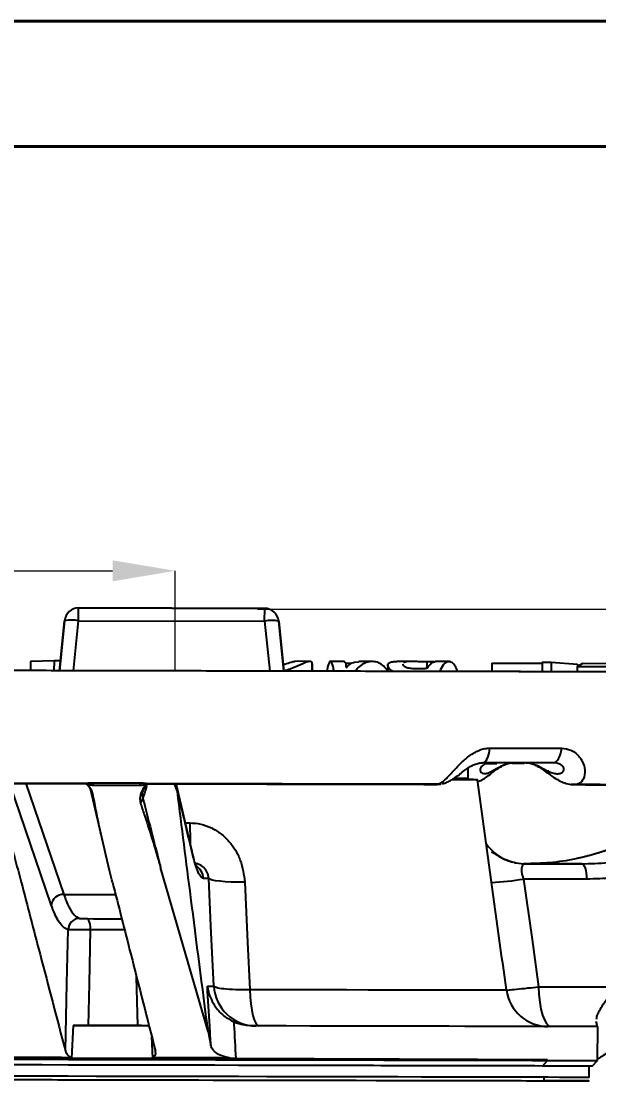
# Model space of a CAD drawing. Header units: millimetres. Extents: x 2312 to 3992, y 755 to 1943.
# Drawn here: x 2899.2 to 2991.4, y 1774.3 to 1943.3 of the extents above; entities that cross this region are included whole.
import ezdxf

# ---------------------------------------------------------------- set-up
doc = ezdxf.new("R2010")
doc.units = ezdxf.units.MM
doc.layers.add('标注', color=3, linetype='Continuous', lineweight=13)
doc.layers.add('粗实线', color=7, linetype='Continuous', lineweight=40)
doc.styles.add('SLDTEXTSTYLE1', font='txt.shx', dxfattribs={"width": 0.7, "bigfont": 'gbcbig.shx'})
doc.dimstyles.new('SLDDIMSTYLE12$0', dxfattribs={"dimtxt": 12, "dimasz": 10, "dimexe": 0, "dimexo": 0.0625, "dimgap": 0.875, "dimtad": 1, "dimdec": 1, "dimlfac": 1.8, "dimrnd": 1e-09, "dimzin": 12, "dimdsep": 46, "dimtxsty": 'SLDTEXTSTYLE1', "dimcen": 0.09, "dimdle": 8.16, "dimclrd": 3, "dimclre": 3, "dimadec": 0, "dimazin": 3, "dimtfac": 1, "dimtdec": 1, "dimtofl": 0, "dimtmove": 0, "dimatfit": 3, "dimfxl": 0, "dimfrac": 2, "dimtolj": 1, "dimlwd": 5, "dimlwe": 5, "dimarcsym": 0})

# ---------------------------------------------------------------- blocks, each defined once
blk = doc.blocks.new('*D45')
at = {"layer": 'Defpoints', "color": 0, "transparency": 16777216}
for p in [(2923.81, 1855.64), (2923.81, 1839.67), (2684.6, 1694.13)]:
    blk.add_point(p, dxfattribs=at)
at = {"layer": '标注', "color": 3, "lineweight": 5, "transparency": 16777216}
blk.add_line((2684.6, 1694.2), (2684.6, 1855.64), dxfattribs=at)
at = {"layer": '标注', "color": 3, "linetype": 'Continuous', "lineweight": 5, "transparency": 16777216}
for p, q in [((2694.6, 1855.64), (2913.81, 1855.64)), ((2923.81, 1839.74), (2923.81, 1855.64))]:
    blk.add_line(p, q, dxfattribs=at)
at = {"layer": '标注', "color": 3, "transparency": 16777216}
for points in [[(2694.6, 1857.31), (2694.6, 1853.97), (2684.6, 1855.64)], [(2913.81, 1857.31), (2913.81, 1853.97), (2923.81, 1855.64)]]:
    blk.add_solid(points, dxfattribs=at)
at = {"layer": '标注', "color": 0, "transparency": 16777216, "insert": (2804.2, 1867.94), "char_height": 10, "attachment_point": 5, "style": 'SLDTEXTSTYLE1'}
blk.add_mtext('\\A1;{\\H2.28571x;290}', dxfattribs=at)
blk = doc.blocks.new('*D30')
at = {"layer": 'Defpoints', "color": 0, "transparency": 16777216}
for p in [(2936.87, 1849.51), (2978.69, 1580.67), (3081.89, 1580.67)]:
    blk.add_point(p, dxfattribs=at)
at = {"layer": '标注', "color": 3, "lineweight": 5, "transparency": 16777216}
blk.add_line((2936.93, 1849.51), (3081.89, 1849.51), dxfattribs=at)
at = {"layer": '标注', "color": 3, "linetype": 'Continuous', "lineweight": 5, "transparency": 16777216}
for p, q in [((3081.89, 1839.51), (3081.89, 1590.67)), ((2978.76, 1580.67), (3081.89, 1580.67))]:
    blk.add_line(p, q, dxfattribs=at)
at = {"layer": '标注', "color": 3, "transparency": 16777216}
for points in [[(3080.22, 1839.51), (3083.56, 1839.51), (3081.89, 1849.51)], [(3080.22, 1590.67), (3083.56, 1590.67), (3081.89, 1580.67)]]:
    blk.add_solid(points, dxfattribs=at)
at = {"layer": '标注', "color": 0, "transparency": 16777216, "insert": (3069.59, 1715.09), "char_height": 10, "attachment_point": 5, "rotation": 90, "style": 'SLDTEXTSTYLE1'}
blk.add_mtext('\\A1;{\\H2.28571x;235}', dxfattribs=at)

msp = doc.modelspace()

# ---------------------------------------------------------------- linework, layer by layer
at = {"color": 7, "linetype": 'Continuous', "lineweight": 25}
for p, q in [((2908.382, 1847.68), (2908.386, 1849.715)), ((2938.064, 1849.651), (2908.386, 1849.715)), ((2908.386, 1849.715), (2908.386, 1849.715)), ((2908.386, 1849.715), (2938.064, 1849.652)), ((2938.059, 1847.616), (2938.064, 1849.651)), ((2938.064, 1849.652), (2938.064, 1849.651)), ((2906.142, 1847.685), (2905.36, 1839.713)), ((2905.36, 1839.713), (2906.142, 1847.685)), ((2907.599, 1839.708), (2908.382, 1847.68)), ((2908.382, 1847.68), (2938.059, 1847.616)), ((2938.059, 1847.616), (2938.871, 1839.641)), ((2940.297, 1847.63), (2941.111, 1839.637)), ((2941.111, 1839.637), (2940.297, 1847.629)), ((2900.736, 1841.158), (2900.733, 1839.713)), ((2904.465, 1841.287), (2900.736, 1841.158)), ((2904.465, 1841.287), (2904.461, 1839.644)), ((2905.514, 1841.284), (2904.465, 1841.287)), ((2945.442, 1841.199), (2942.871, 1841.205)), ((2945.588, 1841.093), (2945.585, 1839.626)), ((2945.622, 1840.831), (2945.588, 1841.093)), ((2945.683, 1839.628), (2945.686, 1840.83)), ((2950.77, 1841.188), (2948.554, 1841.193)), ((2950.77, 1841.142), (2950.902, 1841.095)), ((2951.857, 1840.848), (2950.975, 1840.85)), ((2951.055, 1840.207), (2951.092, 1840.208)), ((2952.388, 1841.089), (2953.069, 1841.142)), ((2957.703, 1840.537), (2957.701, 1839.601)), ((2961.59, 1841.165), (2959.124, 1841.17)), ((2963.938, 1841.136), (2963.936, 1840.131)), ((2965.075, 1841.133), (2963.938, 1841.136)), ((2967.673, 1841.152), (2965.241, 1841.157)), ((2974.296, 1840.93), (2974.293, 1839.528)), ((2974.296, 1840.93), (2982.315, 1840.917)), ((2982.315, 1841.064), (2982.312, 1839.549)), ((2982.315, 1841.064), (2983.765, 1841.061)), ((2983.765, 1841.061), (2983.762, 1839.546)), ((2983.765, 1841.061), (2987.976, 1840.767)), ((2987.92, 1840.326), (2987.918, 1839.537)), ((2987.92, 1840.326), (2988.786, 1840.888)), ((2987.976, 1840.767), (2987.975, 1840.362)), ((2988.786, 1840.888), (2997.002, 1840.867)), ((2901.844, 1839.722), (2898.574, 1839.729)), ((2948.421, 1839.623), (2945.544, 1839.629)), ((2957.701, 1839.603), (2955.754, 1839.607)), ((2958.539, 1839.599), (2958.238, 1839.761)), ((2958.238, 1839.761), (2958.238, 1839.6)), ((2983.762, 1839.546), (2982.312, 1839.549)), ((2973.141, 1824.914), (2975.072, 1824.91)), ((2979.463, 1824.901), (2977.561, 1824.905)), ((2979.463, 1824.901), (2979.551, 1825.126)), ((2970.499, 1822.582), (2970.502, 1824.197)), ((2899.96, 1821.732), (2906.019, 1804.025)), ((2909.493, 1821.747), (2909.682, 1821.559)), ((2909.55, 1821.705), (2909.548, 1821.711)), ((2910.371, 1821.779), (2910.747, 1821.462)), ((2910.747, 1821.462), (2918.037, 1821.447)), ((2918.037, 1821.447), (2918.343, 1821.761)), ((2919.305, 1821.684), (2919.209, 1821.58)), ((2924.139, 1820.422), (2923.666, 1821.681)), ((2924.1, 1820.844), (2923.944, 1821.527)), ((2926.405, 1811.303), (2923.981, 1821.523)), ((2966.24, 1821.659), (2965.585, 1821.593)), ((2969.351, 1822.341), (2969.314, 1822.585)), ((2975.914, 1793.927), (2971.984, 1822.335)), ((2987.691, 1821.547), (2987.021, 1821.615)), ((2909.906, 1821.338), (2909.969, 1821.276)), ((2910.049, 1821.193), (2910.302, 1820.734)), ((2910.303, 1820.733), (2911.948, 1813.667)), ((2925.378, 1815.453), (2926.14, 1815.451)), ((2929.041, 1782.173), (2921.458, 1808.34)), ((2980.037, 1808.937), (2979.398, 1808.938)), ((2979.399, 1808.938), (2988.627, 1808.918)), ((2929.135, 1806.601), (2928.289, 1806.602)), ((2989.408, 1806.472), (2979.371, 1806.494)), ((2976.078, 1792.744), (2975.914, 1793.927)), ((2976.624, 1788.797), (2976.078, 1792.744)), ((2917.851, 1783.112), (2917.638, 1790.874)), ((2907.537, 1783.134), (2907.249, 1777.951)), ((2936.662, 1783.072), (2936.042, 1783.073)), ((2991.123, 1782.955), (2983.774, 1782.971)), ((2990.933, 1783.596), (2990.966, 1783.831)), ((2991.174, 1777.555), (2991.185, 1782.955)), ((2920.248, 1777.924), (2920.067, 1781.347)), ((2929.041, 1782.173), (2929.486, 1779.967)), ((2907.164, 1778.005), (2907.249, 1777.951)), ((2920.248, 1777.924), (2920.306, 1777.977)), ((2933.451, 1777.888), (2932.518, 1777.95)), ((2982.394, 1776.674), (2983.189, 1777.572)), ((2983.189, 1777.665), (2983.189, 1777.572)), ((2990.272, 1776.657), (2991.174, 1777.555)), ((2991.276, 1777.825), (2991.174, 1777.751)), ((2989.818, 1774.858), (2989.822, 1776.658)), ((2982.617, 1774.331), (2982.618, 1774.873))]:
    msp.add_line(p, q, dxfattribs=at)
at = {"color": 7, "linetype": 'Continuous', "lineweight": 25, "flags": 128}
for points in [[(2972.873, 1825.047), (2973.051, 1825.087), (2973.225, 1825.209), (2973.392, 1825.408), (2973.546, 1825.681), (2973.686, 1826.022), (2973.807, 1826.422), (2973.907, 1826.872), (2973.984, 1827.363)], [(2973.984, 1827.363), (2975.437, 1827.36), (2976.885, 1827.357), (2978.327, 1827.354), (2979.764, 1827.351), (2981.194, 1827.348), (2982.62, 1827.345), (2984.039, 1827.342), (2985.452, 1827.339)], [(2984.088, 1825.023), (2984.307, 1825.063), (2984.521, 1825.185), (2984.725, 1825.384), (2984.915, 1825.657), (2985.086, 1825.997), (2985.235, 1826.397), (2985.357, 1826.848), (2985.452, 1827.339)], [(2984.088, 1825.023), (2982.706, 1825.026), (2981.318, 1825.029), (2979.925, 1825.032), (2978.525, 1825.035), (2977.12, 1825.038), (2975.71, 1825.041), (2974.294, 1825.044), (2972.873, 1825.047)], [(2904.028, 1802.38), (2899.88, 1814.525), (2897.417, 1821.737)], [(2967.999, 1822.343), (2969.353, 1822.341), (2970.482, 1822.338), (2971.299, 1822.336), (2971.801, 1822.335), (2971.983, 1822.335), (2971.844, 1822.335), (2971.385, 1822.336), (2970.609, 1822.338), (2969.522, 1822.34), (2968.13, 1822.343), (2968.022, 1822.344)], [(2968.34, 1822.587), (2969.053, 1822.585), (2969.854, 1822.583), (2970.338, 1822.582), (2970.499, 1822.582)], [(2926.511, 1810.682), (2926.452, 1811.136), (2926.404, 1811.304)], [(2977.919, 1809.095), (2978.097, 1809.059), (2979.399, 1808.938)], [(2988.627, 1808.918), (2987.986, 1808.92), (2987.217, 1808.921), (2986.323, 1808.923), (2985.305, 1808.925), (2984.165, 1808.928), (2982.905, 1808.931), (2981.528, 1808.934), (2980.037, 1808.937)], [(2988.627, 1808.918), (2988.775, 1808.872), (2988.917, 1808.734), (2989.049, 1808.511), (2989.165, 1808.21), (2989.262, 1807.841), (2989.337, 1807.419), (2989.386, 1806.957), (2989.408, 1806.472)], [(2929.96, 1789.427), (2929.498, 1799.044), (2929.135, 1806.601)], [(2934.903, 1806.004), (2933.785, 1805.997), (2932.735, 1806.015), (2931.78, 1806.059), (2930.942, 1806.127), (2930.244, 1806.218), (2929.702, 1806.329), (2929.329, 1806.458), (2929.135, 1806.601)], [(2979.371, 1806.494), (2980.702, 1796.875), (2981.748, 1789.317)], [(2934.903, 1806.004), (2935.34, 1796.417), (2935.685, 1788.884)], [(2906.019, 1804.025), (2907.258, 1804.022), (2908.5, 1804.02), (2909.746, 1804.017), (2910.994, 1804.014), (2912.245, 1804.012), (2913.499, 1804.009), (2914.282, 1804.007)], [(2909.869, 1800.172), (2910.786, 1800.17), (2911.706, 1800.168), (2912.628, 1800.166), (2913.552, 1800.164), (2914.478, 1800.162), (2915.261, 1800.16)], [(2906.277, 1779.087), (2906.516, 1789.904), (2906.703, 1798.403)], [(2910.233, 1798.378), (2910.054, 1789.838), (2909.914, 1783.129)], [(2915.719, 1798.366), (2915.623, 1798.366), (2914.72, 1798.368), (2913.818, 1798.37), (2912.919, 1798.372), (2912.021, 1798.374), (2911.126, 1798.376), (2910.233, 1798.378)], [(2935.685, 1788.884), (2939.709, 1788.876), (2943.635, 1788.867), (2947.436, 1788.859), (2951.089, 1788.851), (2954.572, 1788.844), (2957.864, 1788.837), (2960.942, 1788.83), (2963.79, 1788.824), (2966.387, 1788.819), (2968.72, 1788.814), (2970.772, 1788.809), (2972.532, 1788.806), (2973.988, 1788.803), (2975.131, 1788.8), (2975.955, 1788.798), (2976.453, 1788.797), (2976.624, 1788.797)], [(2935.685, 1788.884), (2935.744, 1787.71), (2935.85, 1786.602), (2935.999, 1785.598), (2936.187, 1784.728), (2936.407, 1784.021), (2936.652, 1783.499), (2936.915, 1783.179), (2937.186, 1783.07)], [(2981.748, 1789.317), (2981.805, 1788.06), (2981.932, 1786.861), (2982.125, 1785.765), (2982.377, 1784.809), (2982.68, 1784.027), (2983.022, 1783.448), (2983.391, 1783.092), (2983.774, 1782.971)], [(2981.748, 1789.317), (2990.489, 1789.298), (2994.036, 1789.291)], [(2919.616, 1783.108), (2918.404, 1783.11), (2916.836, 1783.114), (2915.272, 1783.117), (2913.712, 1783.121), (2912.158, 1783.124), (2910.61, 1783.127), (2909.069, 1783.13), (2907.537, 1783.134)], [(2909.914, 1783.129), (2910.897, 1783.127), (2911.884, 1783.124), (2912.873, 1783.122), (2913.864, 1783.12), (2914.858, 1783.118), (2915.854, 1783.116), (2916.852, 1783.114), (2917.851, 1783.112)], [(2991.123, 1782.955), (2991.158, 1782.955), (2990.848, 1782.956), (2990.195, 1782.957), (2989.202, 1782.959), (2987.875, 1782.962), (2986.22, 1782.966), (2984.246, 1782.97), (2981.962, 1782.975), (2979.381, 1782.98), (2976.515, 1782.986), (2973.379, 1782.993), (2969.989, 1783), (2966.363, 1783.008), (2962.519, 1783.016), (2958.477, 1783.025), (2954.257, 1783.034), (2949.881, 1783.043), (2945.371, 1783.053), (2940.75, 1783.063), (2936.042, 1783.073)], [(2983.296, 1782.972), (2983.124, 1782.972), (2982.623, 1782.974), (2981.794, 1782.975), (2980.644, 1782.978), (2979.177, 1782.981), (2977.403, 1782.985), (2975.331, 1782.989), (2972.972, 1782.994), (2970.34, 1783), (2967.449, 1783.006), (2964.315, 1783.012), (2960.956, 1783.02), (2957.39, 1783.027), (2953.638, 1783.035), (2949.719, 1783.044), (2945.655, 1783.052), (2941.47, 1783.061), (2937.186, 1783.07)], [(2907.164, 1778.005), (2905.685, 1778.008), (2904.215, 1778.011), (2902.754, 1778.014), (2901.305, 1778.017), (2899.867, 1778.02), (2898.44, 1778.023), (2897.027, 1778.026), (2895.627, 1778.029)], [(2983.189, 1777.665), (2980.796, 1777.67), (2978.125, 1777.676), (2975.188, 1777.682), (2972, 1777.689), (2968.577, 1777.696), (2964.934, 1777.704), (2961.09, 1777.712), (2957.064, 1777.721), (2952.875, 1777.73), (2948.544, 1777.739), (2944.092, 1777.749), (2939.54, 1777.758), (2934.911, 1777.768), (2930.228, 1777.778), (2925.513, 1777.788), (2920.789, 1777.798), (2916.079, 1777.809), (2911.407, 1777.818), (2906.794, 1777.828), (2902.265, 1777.838), (2897.84, 1777.848)], [(2897.84, 1777.754), (2902.265, 1777.745), (2906.794, 1777.735), (2911.406, 1777.725), (2916.079, 1777.715), (2920.788, 1777.705), (2925.512, 1777.695), (2930.228, 1777.685), (2934.911, 1777.675), (2939.54, 1777.665), (2944.092, 1777.656), (2948.544, 1777.646), (2952.875, 1777.637), (2957.064, 1777.628), (2961.09, 1777.619), (2964.934, 1777.611), (2968.577, 1777.603), (2972, 1777.596), (2975.188, 1777.589), (2978.125, 1777.583), (2980.796, 1777.577), (2983.189, 1777.572)], [(2932.518, 1777.95), (2930.999, 1777.954), (2929.476, 1777.957), (2927.951, 1777.96), (2926.423, 1777.964), (2924.894, 1777.967), (2923.364, 1777.97), (2921.835, 1777.973), (2920.306, 1777.977)], [(2983.189, 1777.572), (2985.315, 1777.568), (2987.125, 1777.564), (2988.61, 1777.561), (2989.762, 1777.558), (2990.575, 1777.557), (2991.045, 1777.556), (2991.174, 1777.555)], [(2989.822, 1776.658), (2989.782, 1776.658), (2989.467, 1776.659), (2988.839, 1776.66), (2987.9, 1776.662), (2986.654, 1776.665), (2985.109, 1776.668), (2983.271, 1776.672), (2981.149, 1776.677), (2978.753, 1776.682), (2976.094, 1776.687), (2973.186, 1776.693), (2970.041, 1776.7), (2966.676, 1776.707), (2963.106, 1776.715), (2959.348, 1776.723), (2955.42, 1776.731), (2951.34, 1776.74), (2947.129, 1776.749), (2942.806, 1776.758), (2938.392, 1776.768), (2933.907, 1776.777), (2929.374, 1776.787), (2924.814, 1776.797), (2920.248, 1776.807), (2915.698, 1776.816), (2911.187, 1776.826), (2906.735, 1776.835), (2902.364, 1776.845), (2898.094, 1776.854)], [(2982.394, 1776.674), (2980.034, 1776.679), (2977.398, 1776.685), (2974.5, 1776.691), (2971.355, 1776.697), (2967.977, 1776.705), (2964.382, 1776.712), (2960.59, 1776.72), (2956.617, 1776.729), (2952.484, 1776.738), (2948.211, 1776.747), (2943.818, 1776.756), (2939.327, 1776.766), (2934.76, 1776.776), (2930.139, 1776.785), (2925.486, 1776.795), (2920.825, 1776.805), (2916.178, 1776.815), (2911.568, 1776.825), (2907.018, 1776.835), (2902.549, 1776.844), (2898.183, 1776.854)], [(2990.272, 1776.657), (2990.145, 1776.657), (2989.681, 1776.658), (2988.879, 1776.66), (2987.742, 1776.663), (2986.277, 1776.666), (2984.492, 1776.669), (2982.394, 1776.674)], [(2989.818, 1774.858), (2989.778, 1774.858), (2989.463, 1774.859), (2988.835, 1774.86), (2987.896, 1774.862), (2986.65, 1774.865), (2985.105, 1774.868), (2983.267, 1774.872), (2981.145, 1774.877), (2978.749, 1774.882), (2976.09, 1774.887), (2973.182, 1774.893), (2970.038, 1774.9), (2966.672, 1774.907), (2963.102, 1774.915), (2959.344, 1774.923), (2955.416, 1774.931), (2951.336, 1774.94), (2947.125, 1774.949), (2942.802, 1774.958), (2938.388, 1774.968), (2933.903, 1774.977), (2929.37, 1774.987), (2924.81, 1774.997), (2920.244, 1775.007), (2915.695, 1775.016), (2911.183, 1775.026), (2906.731, 1775.035), (2902.36, 1775.045), (2898.09, 1775.054)], [(2898.536, 1774.511), (2902.818, 1774.501), (2907.199, 1774.492), (2911.658, 1774.482), (2916.175, 1774.473), (2920.727, 1774.463), (2925.293, 1774.453), (2929.852, 1774.444), (2934.381, 1774.434), (2938.859, 1774.424), (2943.264, 1774.415), (2947.576, 1774.406), (2951.775, 1774.397), (2955.839, 1774.388), (2959.75, 1774.38), (2963.489, 1774.372), (2967.038, 1774.364), (2970.381, 1774.357), (2973.501, 1774.35), (2976.383, 1774.344), (2979.015, 1774.339), (2981.382, 1774.334), (2983.475, 1774.329), (2985.282, 1774.325), (2986.796, 1774.322), (2988.009, 1774.32), (2988.915, 1774.318), (2989.511, 1774.316), (2989.792, 1774.316), (2989.759, 1774.316), (2989.411, 1774.317), (2988.749, 1774.318), (2987.777, 1774.32), (2986.5, 1774.323), (2984.923, 1774.326), (2983.054, 1774.33), (2982.617, 1774.331)], [(2923.081, 1774.458), (2927.488, 1774.449), (2931.873, 1774.439), (2936.213, 1774.43), (2940.482, 1774.421), (2944.657, 1774.412), (2948.715, 1774.403), (2952.633, 1774.395), (2956.389, 1774.387), (2959.962, 1774.379), (2963.332, 1774.372), (2966.48, 1774.365), (2969.388, 1774.359), (2972.041, 1774.354), (2974.424, 1774.348), (2976.522, 1774.344), (2978.325, 1774.34), (2979.822, 1774.337), (2981.006, 1774.334), (2981.868, 1774.333), (2982.405, 1774.332), (2982.614, 1774.331), (2982.617, 1774.331)]]:
    msp.add_lwpolyline(points, dxfattribs=at)
at = {"color": 7, "linetype": 'Continuous', "lineweight": 25}
for centre, radius, start, end in [((2908.381, 1847.465), 2.25, 89.87751, 174.39392), ((2908.381, 1847.465), 2.25, 89.87751, 174.39392), ((2938.059, 1847.402), 2.25, 5.81493, 89.87751), ((2938.059, 1847.401), 2.25, 5.81493, 89.87751), ((2907.249, 1841.76), 6.027, 79.16949, 100.58491), ((2939.212, 1841.702), 6.026, 79.62962, 101.03402), ((2911.613, 1821.133), 1.37, 197.80201, 225.85834), ((2917.051, 1819.653), 1.583, 318.63519, 351.23149), ((3044.465, 1815.852), 118.326, 180.19425, 181.82618), ((2979.454, 1816.248), 7.317, 214.05776, 255.17611), ((2925.691, 1806.452), 2.603, 3.30352, 56.6375), ((2970.259, 1864.661), 58.877, 273.89088, 278.90272), ((2905.936, 1802.099), 1.928, 87.51436, 171.60882), ((2908.562, 1798.348), 1.86, 90.16378, 178.29517), ((2907.661, 1798.79), 2.604, 350.88042, 32.03121), ((2936.687, 1789.809), 6.738, 183.24837, 269.79193), ((2983.31, 1789.722), 6.75, 187.87748, 269.87749)]:
    msp.add_arc(centre, radius, start, end, dxfattribs=at)
for points, knots in [([(2941.004, 1840.688), (2941.373, 1840.796), (2942.136, 1841.019), (2942.696, 1841.219), (2942.835, 1841.18), (2942.871, 1841.17)], [0, 0, 0, 0, 0.4096651, 0.8481501, 1, 1, 1, 1]), ([(2945.588, 1841.093), (2945.439, 1841.154), (2945.141, 1841.274), (2943.902, 1840.727), (2942.508, 1840.068), (2941.491, 1839.746), (2941.147, 1839.637)], [0, 0, 0, 0, 0.2987256, 0.599522, 0.8644508, 1, 1, 1, 1]), ([(2949.111, 1839.62), (2949.094, 1839.736), (2949.025, 1840.197), (2948.889, 1840.71), (2948.709, 1841.139), (2948.523, 1841.239), (2948.335, 1841.038), (2948.156, 1840.491), (2948.037, 1840.001), (2947.986, 1839.632), (2947.985, 1839.624)], [0, 0, 0, 0, 0.0538715, 0.2124147, 0.3664036, 0.5247346, 0.6808147, 0.8414759, 0.9964034, 1, 1, 1, 1]), ([(2950.902, 1841.095), (2950.92, 1841.055), (2950.965, 1840.954), (2951.014, 1840.678), (2951.041, 1840.365), (2951.055, 1840.207)], [0, 0, 0, 0, 0.2465382, 0.6208259, 1, 1, 1, 1]), ([(2951.092, 1840.208), (2951.295, 1840.408), (2951.601, 1840.709), (2952.031, 1840.966), (2952.269, 1841.048), (2952.388, 1841.089)], [0, 0, 0, 0, 0.4942267, 0.7463437, 1, 1, 1, 1]), ([(2957.701, 1839.615), (2957.488, 1839.908), (2956.794, 1840.865), (2955.646, 1841.225), (2954.484, 1841.15), (2953.612, 1840.743), (2952.93, 1840.227), (2952.579, 1839.748), (2952.479, 1839.612)], [0, 0, 0, 0, 0.138248, 0.4504786, 0.6091988, 0.7724362, 0.9354674, 1, 1, 1, 1]), ([(2955.148, 1841.179), (2954.85, 1841.179), (2954.16, 1841.181), (2953.464, 1841.182), (2953.068, 1841.183)], [0, 0, 0, 0, 0.4327615, 1, 1, 1, 1]), ([(2958.238, 1839.761), (2958.031, 1839.966), (2957.627, 1840.366), (2957.701, 1840.759), (2957.859, 1840.905), (2957.897, 1840.939)], [0, 0, 0, 0, 0.4462891, 0.869477, 1, 1, 1, 1]), ([(2957.897, 1840.939), (2958.057, 1841.023), (2958.32, 1841.161), (2958.899, 1841.161), (2959.124, 1841.161)], [0, 0, 0, 0, 0.6109455, 1, 1, 1, 1]), ([(2960.117, 1840.727), (2960.098, 1840.693), (2960.046, 1840.601), (2960.283, 1840.398), (2960.762, 1840.214), (2961.466, 1840.062), (2962.064, 1840.047), (2962.392, 1840.04)], [0, 0, 0, 0, 0.1100196, 0.3042292, 0.4982958, 0.7247338, 1, 1, 1, 1]), ([(2963.938, 1841.136), (2963.5, 1841.14), (2962.769, 1841.146), (2961.733, 1841.168), (2960.976, 1841.162), (2960.451, 1841.104), (2960.274, 1841.014), (2960.189, 1840.97)], [0, 0, 0, 0, 0.2851755, 0.474631, 0.6648604, 0.8375129, 1, 1, 1, 1]), ([(2962.392, 1840.04), (2962.524, 1840.041), (2962.787, 1840.044), (2963.314, 1840.053), (2963.719, 1840.089), (2963.989, 1840.113)], [0, 0, 0, 0, 0.2500519, 0.5001218, 1, 1, 1, 1]), ([(2963.989, 1840.113), (2964.292, 1840.549), (2964.699, 1841.135), (2965.131, 1841.119), (2965.241, 1841.116)], [0, 0, 0, 0, 0.7449065, 1, 1, 1, 1]), ([(2968.868, 1839.579), (2968.738, 1839.893), (2968.342, 1840.856), (2967.53, 1841.289), (2966.649, 1840.991), (2966.172, 1839.994), (2965.976, 1839.584)], [0, 0, 0, 0, 0.1524676, 0.4665909, 0.7808154, 1, 1, 1, 1]), ([(3004.006, 1840.279), (3001.414, 1840.287), (2996.217, 1840.303), (2990.69, 1840.318), (2987.92, 1840.326)], [0, 0, 0, 0, 0.498853, 1, 1, 1, 1]), ([(3068.105, 1839.366), (3068.106, 1839.366), (3068.113, 1839.366), (3068.065, 1839.366), (3067.911, 1839.366), (3067.445, 1839.367), (3066.673, 1839.369), (3065.615, 1839.371), (3064.277, 1839.374), (3062.662, 1839.377), (3060.774, 1839.381), (3058.616, 1839.386), (3056.192, 1839.391), (3053.507, 1839.397), (3050.567, 1839.403), (3047.378, 1839.41), (3043.944, 1839.417), (3040.275, 1839.425), (3036.375, 1839.433), (3032.254, 1839.442), (3027.919, 1839.451), (3023.38, 1839.461), (3018.644, 1839.471), (3013.721, 1839.482), (3008.621, 1839.493), (3003.354, 1839.504), (2997.93, 1839.515), (2992.361, 1839.527), (2986.656, 1839.539), (2980.827, 1839.552), (2974.886, 1839.565), (2968.845, 1839.577), (2962.714, 1839.591), (2956.508, 1839.604), (2950.236, 1839.617), (2943.913, 1839.631), (2937.55, 1839.644), (2931.16, 1839.658), (2924.755, 1839.672), (2918.349, 1839.685), (2911.953, 1839.699), (2905.581, 1839.713), (2899.244, 1839.726), (2892.956, 1839.74), (2886.729, 1839.753), (2880.575, 1839.766), (2874.506, 1839.779), (2868.534, 1839.792), (2862.671, 1839.804), (2856.928, 1839.817), (2851.317, 1839.829), (2845.849, 1839.84), (2840.535, 1839.852), (2835.384, 1839.863), (2830.408, 1839.874), (2825.616, 1839.884), (2821.017, 1839.894), (2816.62, 1839.903), (2812.435, 1839.912), (2808.469, 1839.921), (2804.731, 1839.929), (2801.227, 1839.936), (2797.964, 1839.943), (2794.95, 1839.95), (2792.189, 1839.956), (2789.687, 1839.961), (2787.45, 1839.966), (2785.481, 1839.97), (2783.785, 1839.974), (2782.365, 1839.977), (2781.223, 1839.979), (2780.363, 1839.981), (2779.783, 1839.982), (2779.562, 1839.983), (2779.508, 1839.983), (2779.507, 1839.983), (2779.507, 1839.983)], [0, 0, 0, 0, 0.0001783, 0.0043151, 0.0155898, 0.0295797, 0.0437563, 0.057945, 0.0721359, 0.0863275, 0.1005193, 0.1147112, 0.1289033, 0.1430953, 0.1572874, 0.1714795, 0.1856716, 0.1998637, 0.2140558, 0.228248, 0.2424401, 0.2566322, 0.2708243, 0.2850165, 0.2992086, 0.3134008, 0.3275929, 0.341785, 0.3559772, 0.3701693, 0.3843614, 0.3985536, 0.4127457, 0.4269379, 0.44113, 0.4553221, 0.4695143, 0.4837064, 0.4978986, 0.5120907, 0.5262829, 0.540475, 0.5546671, 0.5688593, 0.5830514, 0.5972436, 0.6114357, 0.6256278, 0.63982, 0.6540121, 0.6682043, 0.6823964, 0.6965885, 0.7107807, 0.7249728, 0.739165, 0.7533571, 0.7675492, 0.7817413, 0.7959335, 0.8101256, 0.8243177, 0.8385098, 0.8527019, 0.866894, 0.8810861, 0.8952782, 0.9094702, 0.9236622, 0.937854, 0.9520457, 0.9662368, 0.9804265, 0.9946094, 0.9989865, 1, 1, 1, 1]), ([(2982.202, 1839.55), (2981.335, 1839.552), (2978.522, 1839.558), (2973.714, 1839.569), (2969.731, 1839.577), (2967.772, 1839.581)], [0, 0, 0, 0, 0.1847717, 0.5991589, 1, 1, 1, 1]), ([(2987.974, 1839.538), (2987.136, 1839.54), (2985.854, 1839.543), (2984.531, 1839.545), (2984.072, 1839.546)], [0, 0, 0, 0, 0.6530373, 1, 1, 1, 1]), ([(2965.585, 1821.593), (2965.733, 1821.632), (2966.152, 1821.744), (2967.014, 1822.455), (2968.225, 1823.786), (2969.598, 1825.249), (2970.856, 1826.278), (2972.038, 1826.958), (2973.026, 1827.314), (2973.741, 1827.351), (2973.984, 1827.363)], [0, 0, 0, 0, 0.1004627, 0.284773, 0.4706985, 0.6383106, 0.7680934, 0.8320553, 0.9428908, 1, 1, 1, 1]), ([(2985.452, 1827.339), (2985.948, 1827.28), (2986.626, 1827.2), (2987.719, 1826.607), (2988.332, 1825.968), (2988.932, 1824.922), (2989.243, 1823.74), (2988.995, 1822.409), (2988.376, 1821.7), (2987.868, 1821.586), (2987.691, 1821.547)], [0, 0, 0, 0, 0.1229579, 0.16818, 0.3271489, 0.3619897, 0.5300428, 0.7164575, 0.9012527, 1, 1, 1, 1]), ([(2966.375, 1821.699), (2966.565, 1821.742), (2967.04, 1821.849), (2967.726, 1822.186), (2968.457, 1822.649), (2969.169, 1823.205), (2969.898, 1823.787), (2970.631, 1824.308), (2971.36, 1824.708), (2972.059, 1824.957), (2972.576, 1825.058), (2972.815, 1825.037), (2972.868, 1825.032)], [0, 0, 0, 0, 0.0764397, 0.1908987, 0.3145341, 0.4651529, 0.5978062, 0.7058922, 0.7996741, 0.8849265, 0.9749008, 1, 1, 1, 1]), ([(2972.036, 1821.958), (2972.273, 1822.068), (2972.801, 1822.312), (2973.591, 1822.855), (2974.386, 1823.477), (2975.226, 1824.102), (2975.969, 1824.559), (2976.668, 1824.861), (2977.155, 1825.001), (2977.374, 1825.007), (2977.414, 1825.008)], [0, 0, 0, 0, 0.1312685, 0.2919852, 0.5110377, 0.651788, 0.7723147, 0.8770758, 0.9774223, 1, 1, 1, 1]), ([(2973.506, 1824.913), (2973.296, 1824.837), (2973.082, 1824.759), (2972.751, 1824.528), (2972.474, 1824.227), (2972.385, 1823.791), (2972.57, 1823.452), (2972.964, 1823.284), (2973.488, 1823.321), (2974.1, 1823.552), (2974.788, 1823.94), (2975.562, 1824.403), (2976.233, 1824.723), (2976.879, 1824.942), (2977.344, 1825.031), (2977.678, 1825.037), (2977.741, 1825.038)], [0, 0, 0, 0, 0.0612655, 0.0621693, 0.1309768, 0.2111615, 0.3111662, 0.4257449, 0.5418123, 0.6500575, 0.7492693, 0.8291943, 0.8920282, 0.9180934, 0.9844075, 1, 1, 1, 1]), ([(2979.781, 1825.032), (2980.046, 1825.012), (2980.6, 1824.971), (2981.171, 1824.755), (2981.728, 1824.508), (2982.301, 1824.205), (2983.082, 1823.767), (2983.83, 1823.427), (2984.536, 1823.258), (2985.154, 1823.294), (2985.618, 1823.526), (2985.841, 1823.915), (2985.722, 1824.379), (2985.358, 1824.702), (2984.888, 1824.924), (2984.481, 1825.014), (2984.151, 1825.021), (2984.088, 1825.023)], [0, 0, 0, 0, 0.0596911, 0.1248465, 0.1256879, 0.189839, 0.2645976, 0.3578327, 0.464652, 0.5728565, 0.6737671, 0.7662559, 0.8407645, 0.8993404, 0.9236412, 0.9854632, 1, 1, 1, 1]), ([(2979.806, 1825.021), (2979.845, 1825.024), (2980.057, 1825.039), (2980.531, 1824.943), (2981.207, 1824.693), (2981.954, 1824.276), (2982.764, 1823.714), (2983.699, 1823.016), (2984.647, 1822.371), (2985.663, 1821.878), (2986.643, 1821.573), (2987.332, 1821.554), (2987.667, 1821.544)], [0, 0, 0, 0, 0.0190837, 0.1024439, 0.1802587, 0.258652, 0.3600962, 0.4824821, 0.6467443, 0.7691345, 0.8877199, 1, 1, 1, 1]), ([(2909.578, 1821.711), (2906.132, 1821.719), (2901.337, 1821.729), (2896.599, 1821.739), (2895.265, 1821.742)], [0, 0, 0, 0, 0.7185005, 1, 1, 1, 1]), ([(2895.357, 1821.736), (2897.214, 1821.732), (2901.916, 1821.722), (2906.672, 1821.711), (2909.55, 1821.705)], [0, 0, 0, 0, 0.3949648, 1, 1, 1, 1]), ([(2910.659, 1820.15), (2910.549, 1820.439), (2910.344, 1820.98), (2909.802, 1821.475), (2909.55, 1821.705)], [0, 0, 0, 0, 0.5337416, 1, 1, 1, 1]), ([(2910.371, 1821.779), (2910.281, 1821.778), (2910.1, 1821.776), (2909.876, 1821.76), (2909.689, 1821.736), (2909.612, 1821.719), (2909.582, 1821.712), (2909.578, 1821.711)], [0, 0, 0, 0, 0.2099446, 0.4213265, 0.6106396, 0.9421993, 1, 1, 1, 1]), ([(2909.578, 1821.711), (2909.647, 1821.678), (2909.876, 1821.57), (2910.281, 1821.479), (2910.616, 1821.467), (2910.747, 1821.462)], [0, 0, 0, 0, 0.2112892, 0.6933054, 1, 1, 1, 1]), ([(2918.343, 1821.762), (2916.766, 1821.765), (2914.105, 1821.771), (2911.451, 1821.776), (2910.371, 1821.779)], [0, 0, 0, 0, 0.5928905, 1, 1, 1, 1]), ([(2918.037, 1821.447), (2918.179, 1821.452), (2918.533, 1821.464), (2918.951, 1821.559), (2919.185, 1821.664), (2919.244, 1821.691)], [0, 0, 0, 0, 0.33221148, 0.83100903, 1, 1, 1, 1]), ([(2919.212, 1821.585), (2918.798, 1821.06), (2918.046, 1820.106), (2918.179, 1819.073), (2918.239, 1818.607)], [0, 0, 0, 0, 0.549384, 1, 1, 1, 1]), ([(2919.244, 1821.691), (2919.213, 1821.695), (2919.143, 1821.705), (2918.98, 1821.729), (2918.749, 1821.75), (2918.532, 1821.76), (2918.395, 1821.761), (2918.343, 1821.761)], [0, 0, 0, 0, 0.2157643, 0.4867513, 0.6829322, 0.8795299, 1, 1, 1, 1]), ([(2919.21, 1821.583), (2919.133, 1821.47), (2918.837, 1821.039), (2918.437, 1820.347), (2918.558, 1819.716), (2918.616, 1819.412)], [0, 0, 0, 0, 0.1563091, 0.5940727, 1, 1, 1, 1]), ([(2919.297, 1821.731), (2919.248, 1821.483), (2919.046, 1820.472), (2918.801, 1819.868), (2918.616, 1819.412)], [0, 0, 0, 0, 0.2448722, 1, 1, 1, 1]), ([(2965.585, 1821.593), (2962.684, 1821.599), (2956.87, 1821.611), (2948.593, 1821.629), (2940.866, 1821.645), (2933.7, 1821.66), (2926.486, 1821.675), (2921.658, 1821.686), (2919.244, 1821.691)], [0, 0, 0, 0, 0.1925819, 0.3859175, 0.538678, 0.6914384, 0.8457192, 1, 1, 1, 1]), ([(2919.305, 1821.684), (2921.176, 1821.68), (2927.044, 1821.668), (2936.94, 1821.647), (2947.726, 1821.624), (2957.272, 1821.604), (2962.767, 1821.592), (2965.518, 1821.586)], [0, 0, 0, 0, 0.1199161, 0.3761653, 0.6341936, 0.816777, 1, 1, 1, 1]), ([(2965.518, 1821.586), (2965.721, 1821.595), (2965.962, 1821.606), (2966.202, 1821.652), (2966.24, 1821.659)], [0, 0, 0, 0, 0.84135319, 1, 1, 1, 1]), ([(2987.021, 1821.615), (2987.176, 1821.581), (2987.356, 1821.542), (2987.572, 1821.54), (2987.601, 1821.54)], [0, 0, 0, 0, 0.8652046, 1, 1, 1, 1]), ([(2987.601, 1821.54), (2989.767, 1821.535), (2993.957, 1821.526), (2997.98, 1821.518), (2999.924, 1821.514)], [0, 0, 0, 0, 0.5169038, 1, 1, 1, 1]), ([(3000.039, 1821.521), (2998.013, 1821.526), (2993.979, 1821.534), (2989.78, 1821.543), (2987.691, 1821.547)], [0, 0, 0, 0, 0.502496, 1, 1, 1, 1]), ([(2895.06, 1820.184), (2895.264, 1819.571), (2896.282, 1816.509), (2897.685, 1811.783), (2898.784, 1807.673), (2899.229, 1806.011)], [0, 0, 0, 0, 0.129573, 0.6478931, 1, 1, 1, 1]), ([(2913.791, 1805.978), (2913.654, 1806.523), (2912.9, 1809.514), (2911.784, 1814.238), (2910.988, 1818.418), (2910.659, 1820.15)], [0, 0, 0, 0, 0.1154753, 0.6335617, 1, 1, 1, 1]), ([(2924.1, 1820.844), (2924.1, 1820.832), (2924.101, 1820.806), (2924.105, 1820.744), (2924.116, 1820.602), (2924.129, 1820.499), (2924.139, 1820.422)], [0, 0, 0, 0, 0.0824935, 0.1705882, 0.3803725, 1, 1, 1, 1]), ([(2926.511, 1810.682), (2926.06, 1812.578), (2925.255, 1815.963), (2924.453, 1819.353), (2924.1, 1820.844)], [0, 0, 0, 0, 0.55999999, 1, 1, 1, 1]), ([(2929.041, 1782.173), (2928.124, 1789.298), (2926.485, 1802.02), (2924.856, 1814.799), (2924.139, 1820.422)], [0, 0, 0, 0, 0.56000018, 1, 1, 1, 1]), ([(2918.239, 1818.607), (2918.446, 1818), (2919.479, 1814.963), (2920.531, 1811.54), (2921.347, 1808.724), (2921.458, 1808.34)], [0, 0, 0, 0, 0.1775693, 0.8878786, 1, 1, 1, 1]), ([(2918.616, 1819.412), (2918.666, 1819.218), (2919.613, 1815.527), (2920.56, 1811.837), (2921.458, 1808.34)], [0, 0, 0, 0, 0.0523954, 1, 1, 1, 1]), ([(2926.14, 1815.451), (2926.725, 1815.41), (2927.91, 1815.329), (2929.586, 1814.691), (2931.113, 1813.759), (2932.405, 1812.534), (2933.446, 1811.09), (2934.505, 1808.953), (2934.744, 1807.181), (2934.903, 1806.004)], [0, 0, 0, 0, 0.1235248, 0.2501508, 0.3747836, 0.5002123, 0.623528, 0.7497126, 1, 1, 1, 1]), ([(2996.668, 1812.753), (2995.26, 1812.134), (2992.496, 1810.918), (2988.25, 1809.761), (2984.103, 1809.054), (2981.374, 1808.975), (2980.037, 1808.937)], [0, 0, 0, 0, 0.2645653, 0.51943, 0.7645791, 1, 1, 1, 1]), ([(2996.399, 1812.689), (2995.449, 1812.261), (2993.308, 1811.295), (2990.428, 1810.329), (2988.493, 1809.906), (2987.814, 1809.758)], [0, 0, 0, 0, 0.34105069, 0.76897077, 1, 1, 1, 1]), ([(2988.627, 1808.918), (2990.029, 1808.957), (2992.891, 1809.035), (2997.215, 1809.742), (3001.624, 1810.898), (3004.475, 1812.114), (3005.927, 1812.733)], [0, 0, 0, 0, 0.2354218, 0.4805713, 0.7354356, 1, 1, 1, 1]), ([(2926.824, 1809.489), (2926.794, 1809.634), (2926.712, 1810.024), (2926.523, 1810.811), (2926.405, 1811.303)], [0, 0, 0, 0, 0.3744014, 1, 1, 1, 1]), ([(2928.289, 1806.602), (2928.136, 1806.665), (2927.831, 1806.791), (2927.37, 1807.736), (2926.929, 1809.018), (2926.65, 1810.126), (2926.511, 1810.682)], [0, 0, 0, 0, 0.2815396, 0.5608619, 0.7796518, 1, 1, 1, 1]), ([(2978.17, 1809.046), (2977.753, 1809.145), (2976.924, 1809.34), (2975.848, 1809.856), (2974.982, 1810.398), (2974.504, 1810.672), (2974.288, 1810.715), (2974.237, 1810.661), (2974.226, 1810.649)], [0, 0, 0, 0, 0.2167699, 0.4306843, 0.6413391, 0.8552666, 0.9682887, 1, 1, 1, 1]), ([(3007.738, 1810.509), (3006.108, 1809.818), (3002.859, 1808.441), (2998.083, 1807.256), (2993.591, 1806.58), (2990.805, 1806.508), (2989.408, 1806.472)], [0, 0, 0, 0, 0.2800318, 0.5584059, 0.7786039, 1, 1, 1, 1]), ([(2929.135, 1806.601), (2929.123, 1806.761), (2929.1, 1807.074), (2928.933, 1807.555), (2928.674, 1807.99), (2928.216, 1808.486), (2927.641, 1808.873), (2927.144, 1808.938), (2926.973, 1808.96)], [0, 0, 0, 0, 0.1437239, 0.2801817, 0.4158466, 0.5551024, 0.8471917, 1, 1, 1, 1]), ([(2979.399, 1808.938), (2979.336, 1808.903), (2979.213, 1808.834), (2979.052, 1808.382), (2979.011, 1807.883), (2979.046, 1807.45), (2979.161, 1806.969), (2979.299, 1806.655), (2979.371, 1806.494)], [0, 0, 0, 0, 0.2616178, 0.5161546, 0.6376198, 0.7555299, 0.8740541, 1, 1, 1, 1]), ([(2899.229, 1806.011), (2900.23, 1802.183), (2902.579, 1793.2), (2904.929, 1784.233), (2906.277, 1779.087)], [0, 0, 0, 0, 0.426145, 1, 1, 1, 1]), ([(2913.791, 1805.978), (2914.765, 1802.151), (2917.051, 1793.168), (2919.339, 1784.202), (2920.652, 1779.056)], [0, 0, 0, 0, 0.4261322, 1, 1, 1, 1]), ([(2906.019, 1804.025), (2906.285, 1803.324), (2906.814, 1801.928), (2907.669, 1800.65), (2908.262, 1800.354), (2908.557, 1800.208)], [0, 0, 0, 0, 0.3368137, 0.6705074, 1, 1, 1, 1]), ([(2906.703, 1798.403), (2906.437, 1798.521), (2905.908, 1798.755), (2905.201, 1799.691), (2904.573, 1800.891), (2904.21, 1801.882), (2904.028, 1802.38)], [0, 0, 0, 0, 0.2810378, 0.5596026, 0.778831, 1, 1, 1, 1]), ([(2908.557, 1800.208), (2908.573, 1800.205), (2908.605, 1800.199), (2908.711, 1800.191), (2908.85, 1800.185), (2909.08, 1800.179), (2909.43, 1800.173), (2909.723, 1800.172), (2909.869, 1800.172)], [0, 0, 0, 0, 0.12553778, 0.25097179, 0.37584771, 0.50145067, 0.75070996, 1, 1, 1, 1]), ([(2910.233, 1798.378), (2910.035, 1798.381), (2909.64, 1798.389), (2909.041, 1798.397), (2908.468, 1798.403), (2907.941, 1798.407), (2907.485, 1798.409), (2907.117, 1798.409), (2906.838, 1798.407), (2906.748, 1798.405), (2906.703, 1798.403)], [0, 0, 0, 0, 0.1250777, 0.2502827, 0.375371, 0.5000675, 0.6246611, 0.749543, 0.8746554, 1, 1, 1, 1]), ([(2928.924, 1789.43), (2929.024, 1789.429), (2929.368, 1789.429), (2929.714, 1789.428), (2929.96, 1789.427)], [0, 0, 0, 0, 0.2886917, 1, 1, 1, 1]), ([(2929.486, 1779.967), (2929.425, 1780.994), (2929.238, 1784.148), (2929.051, 1787.303), (2928.924, 1789.43)], [0, 0, 0, 0, 0.3256364, 1, 1, 1, 1]), ([(2928.924, 1789.43), (2928.925, 1789.426), (2928.948, 1789.244), (2929.051, 1788.623), (2929.371, 1787.577), (2930.141, 1786.14), (2931.325, 1784.739), (2932.585, 1784.026), (2933.127, 1783.719)], [0, 0, 0, 0, 0.0018211, 0.0828733, 0.2840047, 0.4849458, 0.778051, 1, 1, 1, 1]), ([(2929.96, 1789.427), (2929.96, 1789.427), (2930.032, 1789.331), (2930.462, 1789.153), (2931.886, 1788.962), (2933.74, 1788.876), (2935.101, 1788.877), (2935.685, 1788.884), (2935.685, 1788.884)], [0, 0, 0, 0, 0.0000058, 0.2685474, 0.5380534, 0.806325, 0.999994, 1, 1, 1, 1]), ([(2976.624, 1788.797), (2976.624, 1788.797), (2976.634, 1788.785), (2976.908, 1788.789), (2978.12, 1788.904), (2979.832, 1789.091), (2981.154, 1789.246), (2981.748, 1789.317), (2981.748, 1789.317)], [0, 0, 0, 0, 0.000006, 0.2659715, 0.53158, 0.7971842, 0.9999942, 1, 1, 1, 1]), ([(2991.009, 1784.143), (2991.021, 1784.28), (2991.067, 1784.831), (2991.739, 1786.015), (2992.654, 1787.441), (2993.418, 1788.486), (2993.892, 1789.106), (2994.033, 1789.287), (2994.036, 1789.291)], [0, 0, 0, 0, 0.1107923, 0.4457793, 0.6754322, 0.9053027, 0.9979187, 1, 1, 1, 1]), ([(2907.537, 1783.134), (2907.73, 1783.133), (2908.205, 1783.132), (2909.042, 1783.131), (2909.644, 1783.129), (2909.914, 1783.129)], [0, 0, 0, 0, 0.2744183, 0.67389254, 1, 1, 1, 1]), ([(2917.851, 1783.112), (2918.184, 1783.111), (2918.841, 1783.11), (2919.362, 1783.108), (2919.618, 1783.108)], [0, 0, 0, 0, 0.5075504, 1, 1, 1, 1]), ([(2933.127, 1783.719), (2933.135, 1783.583), (2933.243, 1781.64), (2933.351, 1779.696), (2933.451, 1777.888)], [0, 0, 0, 0, 0.0697204, 1, 1, 1, 1]), ([(2936.042, 1783.073), (2935.26, 1783.141), (2934.254, 1783.228), (2933.332, 1783.63), (2933.127, 1783.719)], [0, 0, 0, 0, 0.7784787, 1, 1, 1, 1]), ([(2937.186, 1783.07), (2937.133, 1783.071), (2937.007, 1783.071), (2936.838, 1783.071), (2936.703, 1783.071), (2936.676, 1783.071), (2936.662, 1783.072)], [0, 0, 0, 0, 0.19311937, 0.46082233, 0.7304503, 1, 1, 1, 1]), ([(2983.774, 1782.971), (2983.702, 1782.971), (2983.559, 1782.972), (2983.4, 1782.972), (2983.31, 1782.972), (2983.3, 1782.972), (2983.296, 1782.972)], [0, 0, 0, 0, 0.2695474, 0.539173, 0.8068736, 1, 1, 1, 1]), ([(2990.933, 1783.596), (2990.977, 1783.383), (2991.054, 1783.019), (2991.103, 1782.974), (2991.123, 1782.955)], [0, 0, 0, 0, 0.5828043, 1, 1, 1, 1]), ([(2932.518, 1777.95), (2932.068, 1778.043), (2931.171, 1778.229), (2930.188, 1778.808), (2929.649, 1779.411), (2929.528, 1779.824), (2929.486, 1779.967)], [0, 0, 0, 0, 0.270985, 0.540835, 0.8409557, 1, 1, 1, 1]), ([(2994.068, 1779.581), (2993.458, 1779.215), (2992.405, 1778.583), (2991.588, 1778.045), (2991.326, 1777.86), (2991.276, 1777.825)], [0, 0, 0, 0, 0.5280154, 0.9113192, 1, 1, 1, 1]), ([(2906.277, 1779.087), (2906.39, 1778.833), (2906.558, 1778.455), (2907.015, 1778.116), (2907.164, 1778.005)], [0, 0, 0, 0, 0.67290743, 1, 1, 1, 1]), ([(2907.249, 1777.951), (2909.381, 1777.947), (2913.667, 1777.939), (2918.047, 1777.929), (2920.248, 1777.924)], [0, 0, 0, 0, 0.4976189, 1, 1, 1, 1]), ([(2920.306, 1777.977), (2920.479, 1778.213), (2920.734, 1778.562), (2920.672, 1778.935), (2920.652, 1779.056)], [0, 0, 0, 0, 0.6756176, 1, 1, 1, 1]), ([(2933.451, 1777.888), (2934.988, 1777.884), (2938.062, 1777.874), (2942.622, 1777.859), (2947.121, 1777.844), (2951.794, 1777.827), (2956.558, 1777.808), (2961.393, 1777.788), (2966.005, 1777.766), (2970.229, 1777.745), (2974.021, 1777.725), (2977.413, 1777.705), (2980.522, 1777.685), (2982.3, 1777.672), (2983.189, 1777.665)], [0, 0, 0, 0, 0.074129, 0.1482581, 0.2238579, 0.2994578, 0.3884528, 0.4774478, 0.5690282, 0.6606087, 0.7443845, 0.8281603, 0.9140802, 1, 1, 1, 1]), ([(2864.752, 1774.583), (2864.821, 1774.583), (2864.964, 1774.583), (2866.428, 1774.579), (2868.823, 1774.574), (2872.179, 1774.567), (2876.41, 1774.558), (2881.451, 1774.547), (2887.214, 1774.535), (2893.6, 1774.521), (2900.502, 1774.506), (2907.799, 1774.491), (2915.368, 1774.475), (2920.51, 1774.464), (2923.081, 1774.458)], [0, 0, 0, 0, 0.0775046, 0.16136782, 0.24523104, 0.32909426, 0.41295747, 0.49682069, 0.58068391, 0.66454713, 0.74841035, 0.83227356, 0.91613678, 1, 1, 1, 1])]:
    msp.add_open_spline(points, degree=3, knots=knots, dxfattribs=at)
at = {"layer": '粗实线'}
for p, q in [((3992.277, 1943.281), (2312.277, 1943.281)), ((3972.277, 1923.281), (2412.277, 1923.281))]:
    msp.add_line(p, q, dxfattribs=at)

# ---------------------------------------------------------------- dimensions: what is measured, and where the dimension line sits
at = {"layer": '标注'}
dim = msp.add_linear_dim(base=(2923.809, 1855.641), p1=(2684.601, 1694.135), p2=(2923.809, 1839.674), text='{\\H2.28571x;290}', dimstyle='SLDDIMSTYLE12$0', override={"dimtxt": 10, "dimtdec": 3, "dimtzin": 0}, dxfattribs=at)
dim.commit()
dim.dimension.update_dxf_attribs({"geometry": '*D45', "text_midpoint": (2804.205, 1855.641), "dimtype": 160})
dim = msp.add_linear_dim(base=(3081.89, 1580.673), p1=(2936.869, 1849.508), p2=(2978.693, 1580.673), angle=90, text='{\\H2.28571x;235}', dimstyle='SLDDIMSTYLE12$0', override={"dimtxt": 10, "dimtdec": 3, "dimtzin": 0}, dxfattribs=at)
dim.commit()
dim.dimension.update_dxf_attribs({"geometry": '*D30', "text_midpoint": (3069.586, 1715.09)})

doc.saveas('drawing.dxf')
